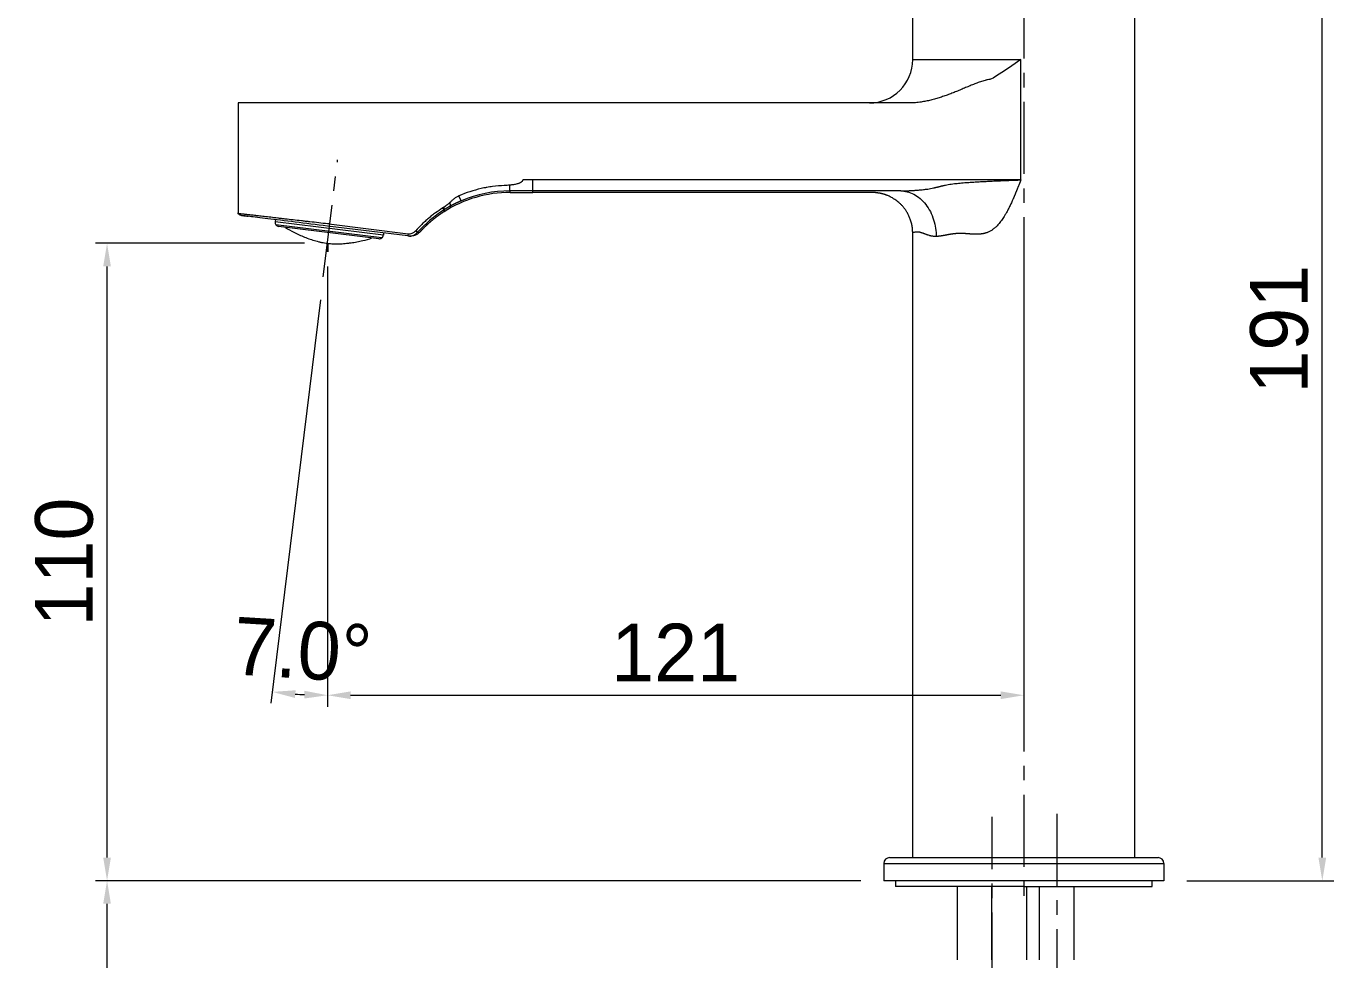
# Model space of a CAD drawing. Extents: x 0 to 790, y 0 to 579.
# Drawn here: x 332.8 to 559.3, y 206.4 to 368.1 of the extents above; entities that cross this region are included whole.
import ezdxf

# ---------------------------------------------------------------- set-up
doc = ezdxf.new("R2010")
doc.units = 0
doc.header["$LTSCALE"] = 10
doc.header["$MEASUREMENT"] = 0
doc.header["$PDMODE"] = 3
doc.header["$PDSIZE"] = -10
doc.linetypes.add('CENTER', pattern=[2, 1.25, -0.25, 0.25, -0.25])
doc.layers.get('0').update_dxf_attribs({"linetype": 'CONTINUOUS'})
doc.layers.get('DEFPOINTS').update_dxf_attribs({"linetype": 'CONTINUOUS'})
doc.layers.add('1', color=7, linetype='CONTINUOUS')
doc.layers.add('BODY', color=7, linetype='CONTINUOUS')
doc.styles.add('Daelim Dimension', font='')
doc.styles.get('Daelim Dimension').set_extended_font_data('나눔고딕')
doc.dimstyles.new('DEFAULT', dxfattribs={"dimscale": 2, "dimtxt": 2, "dimasz": 2, "dimexe": 0, "dimexo": 2, "dimgap": 1, "dimtad": 1, "dimdec": 0, "dimzin": 9, "dimdsep": 46, "dimtxsty": 'Daelim Dimension', "dimcen": 0.5, "dimclrd": 5, "dimclre": 5, "dimclrt": 256, "dimadec": 1, "dimazin": 0, "dimtfac": 1, "dimtdec": 0, "dimtix": 1, "dimtmove": 0, "dimatfit": 3, "dimfxl": 1, "dimtolj": 1, "dimtzin": 1, "dimlwd": 9, "dimlwe": 9, "dimarcsym": 0})

# ---------------------------------------------------------------- blocks, each defined once
blk = doc.blocks.new('*D1')
at = {"color": 5, "lineweight": 9, "ltscale": 0.5, "transparency": 16777216}
for p, q in [((380.96, 330.49), (344.78, 330.49)), ((346.78, 224.11), (346.78, 326.49)), ((477.34, 220.11), (344.78, 220.11))]:
    blk.add_line(p, q, dxfattribs=at)
at = {"color": 5, "ltscale": 0.5, "transparency": 16777216}
for points in [[(346.11, 326.49), (347.44, 326.49), (346.78, 330.49)], [(346.11, 224.11), (347.44, 224.11), (346.78, 220.11)]]:
    blk.add_solid(points, dxfattribs=at)
at = {"layer": 'DEFPOINTS', "color": 0, "ltscale": 0.5, "transparency": 16777216}
for p in [(346.78, 330.49), (384.96, 330.49), (481.34, 220.11)]:
    blk.add_point(p, dxfattribs=at)
at = {"color": 7, "ltscale": 0.5, "transparency": 16777216, "insert": (339.37, 275.3), "char_height": 10, "attachment_point": 5, "rotation": 90, "style": 'Daelim Dimension'}
blk.add_mtext('\\A1;110', dxfattribs=at)
blk = doc.blocks.new('*D2')
at = {"color": 5, "lineweight": 9, "ltscale": 0.5, "transparency": 16777216}
for p, q in [((384.96, 325), (384.96, 250.23)), ((383.74, 320.72), (375.16, 250.83))]:
    blk.add_line(p, q, dxfattribs=at)
blk.add_arc((384.96, 330.61), 78.38, 265.9242, 267.0758, dxfattribs=at)
at = {"color": 5, "ltscale": 0.5, "transparency": 16777216}
for points in [[(379.32, 251.76), (379.45, 253.09), (375.41, 252.81)], [(380.98, 253), (380.94, 251.66), (384.96, 252.23)]]:
    blk.add_solid(points, dxfattribs=at)
at = {"layer": 'DEFPOINTS', "color": 0, "ltscale": 0.5, "transparency": 16777216}
for p in [(386.72, 344.93), (384.96, 330.49), (384.96, 329), (384.23, 324.69), (378.58, 252.49)]:
    blk.add_point(p, dxfattribs=at)
at = {"color": 7, "ltscale": 0.5, "transparency": 16777216, "insert": (380.64, 260.05), "char_height": 10, "attachment_point": 5, "rotation": 356.5, "style": 'Daelim Dimension'}
blk.add_mtext('\\A1;7.0°', dxfattribs=at)
blk = doc.blocks.new('*D3')
at = {"color": 5, "lineweight": 9, "ltscale": 0.5, "transparency": 16777216}
for p, q in [((384.96, 326.49), (384.96, 250.23)), ((505.59, 326.49), (505.59, 250.23)), ((388.96, 252.23), (501.59, 252.23))]:
    blk.add_line(p, q, dxfattribs=at)
at = {"color": 5, "ltscale": 0.5, "transparency": 16777216}
for points in [[(388.96, 252.89), (388.96, 251.56), (384.96, 252.23)], [(501.59, 252.89), (501.59, 251.56), (505.59, 252.23)]]:
    blk.add_solid(points, dxfattribs=at)
at = {"layer": 'DEFPOINTS', "color": 0, "ltscale": 0.5, "transparency": 16777216}
for p in [(384.96, 330.49), (505.59, 330.49), (505.59, 252.23)]:
    blk.add_point(p, dxfattribs=at)
at = {"color": 7, "ltscale": 0.5, "transparency": 16777216, "insert": (445.27, 259.62), "char_height": 10, "attachment_point": 5, "style": 'Daelim Dimension'}
blk.add_mtext('\\A1;121', dxfattribs=at)
blk = doc.blocks.new('*D4')
at = {"color": 5, "lineweight": 9, "ltscale": 0.5, "transparency": 16777216}
for p, q in [((477.34, 220.11), (344.78, 220.11)), ((346.78, 92.81), (346.78, 216.11)), ((482.23, 88.81), (344.78, 88.81))]:
    blk.add_line(p, q, dxfattribs=at)
at = {"color": 5, "ltscale": 0.5, "transparency": 16777216}
for points in [[(346.11, 216.11), (347.44, 216.11), (346.78, 220.11)], [(346.11, 92.81), (347.44, 92.81), (346.78, 88.81)]]:
    blk.add_solid(points, dxfattribs=at)
at = {"layer": 'DEFPOINTS', "color": 0, "ltscale": 0.5, "transparency": 16777216}
for p in [(346.78, 220.11), (481.34, 220.11), (486.23, 88.81)]:
    blk.add_point(p, dxfattribs=at)
at = {"color": 7, "ltscale": 0.5, "transparency": 16777216, "insert": (339.33, 154.46), "char_height": 10, "attachment_point": 5, "rotation": 90, "style": 'Daelim Dimension'}
blk.add_mtext('\\A1;380', dxfattribs=at)
blk = doc.blocks.new('*D5')
at = {"color": 5, "lineweight": 9, "ltscale": 0.5, "transparency": 16777216}
for p, q in [((527.59, 411.11), (559.29, 411.11)), ((557.29, 224.11), (557.29, 407.11)), ((533.84, 220.11), (559.29, 220.11))]:
    blk.add_line(p, q, dxfattribs=at)
at = {"color": 5, "ltscale": 0.5, "transparency": 16777216}
for points in [[(556.62, 407.11), (557.96, 407.11), (557.29, 411.11)], [(556.62, 224.11), (557.96, 224.11), (557.29, 220.11)]]:
    blk.add_solid(points, dxfattribs=at)
at = {"layer": 'DEFPOINTS', "color": 0, "ltscale": 0.5, "transparency": 16777216}
for p in [(523.59, 411.11), (557.29, 411.11), (529.84, 220.11)]:
    blk.add_point(p, dxfattribs=at)
at = {"color": 7, "ltscale": 0.5, "transparency": 16777216, "insert": (549.85, 315.61), "char_height": 10, "attachment_point": 5, "rotation": 90, "style": 'Daelim Dimension'}
blk.add_mtext('\\A1;191', dxfattribs=at)

msp = doc.modelspace()

# ---------------------------------------------------------------- linework, layer by layer
at = {"ltscale": 0.5}
msp.add_line((384.96, 330.49), (384.96, 329), dxfattribs=at)
at = {"layer": '1', "color": 7, "linetype": 'Continuous', "lineweight": 18}
for p, q in [((486.34, 362.31), (486.34, 384.11)), ((524.84, 362.31), (524.84, 384.11)), ((524.84, 224.11), (524.84, 362.31)), ((369.49, 354.81), (369.49, 335.64)), ((385.17, 354.81), (369.49, 354.81)), ((405.03, 354.81), (385.17, 354.81)), ((420.53, 339.58), (416.59, 339.58)), ((416.59, 339.31), (420.53, 339.31)), ((484.27, 339.58), (420.53, 339.58)), ((479.34, 339.28), (420.53, 339.31)), ((375.93, 334.6), (375.88, 334.2)), ((393.86, 331.29), (376.49, 333.42)), ((398.9, 331.77), (384.96, 333.49)), ((385.17, 333.84), (398.92, 332.15)), ((394.69, 332.29), (394.64, 331.89)), ((399.23, 331.73), (398.9, 331.77)), ((486.34, 224.11), (486.34, 332.36)), ((481.34, 223.11), (481.34, 220.11)), ((482.34, 224.11), (528.84, 224.11)), ((529.84, 223.11), (529.84, 220.11)), ((529.84, 220.11), (481.34, 220.11)), ((483.34, 220.11), (483.34, 219.11)), ((527.84, 219.11), (527.84, 220.11)), ((505.59, 219.11), (483.34, 219.11)), ((494.05, 219.11), (494.05, 206.41)), ((505.59, 219.11), (527.84, 219.11)), ((506.05, 219.11), (506.05, 206.41)), ((506.12, 206.41), (506.12, 219.11)), ((508.29, 206.41), (508.29, 219.11)), ((514.29, 206.41), (514.29, 219.11))]:
    msp.add_line(p, q, dxfattribs=at)
at = {"layer": '1', "color": 7, "linetype": 'Continuous', "lineweight": 13}
for p, q in [((486.34, 362.31), (505.08, 362.31)), ((505.08, 341.48), (505.08, 362.31)), ((420.53, 341.48), (418.79, 341.48)), ((505.08, 341.48), (420.53, 341.48)), ((416.59, 339.31), (416.59, 339.58)), ((420.53, 339.31), (420.53, 339.58)), ((394.64, 331.89), (375.88, 334.2)), ((394.37, 331.43), (376.02, 333.68)), ((481.34, 223.11), (529.84, 223.11)), ((505.59, 220.11), (505.59, 219.11)), ((500.05, 206.41), (500.05, 219.11))]:
    msp.add_line(p, q, dxfattribs=at)
at = {"layer": '1', "color": 7, "linetype": 'Continuous', "lineweight": 18}
for centre, radius, start, end in [((478.84, 362.31), 7.5, 270, 0), ((376.57, 334.11), 0.7, 173, 218), ((376.57, 334.11), 0.7, 218, 263), ((393.94, 331.98), 0.7, 263, 308), ((393.94, 331.98), 0.7, 308, 353), ((482.34, 223.11), 1, 90, 180), ((528.84, 223.11), 1, 0, 90)]:
    msp.add_arc(centre, radius, start, end, dxfattribs=at)
at = {"layer": '1', "color": 7, "linetype": 'Continuous', "lineweight": 13}
msp.add_ellipse((399.13, 333.66), major_axis=(0.23, 1.89), ratio=0.025982, start_param=2.50047, end_param=3.141593, dxfattribs=at)
at = {"layer": '1', "color": 7, "linetype": 'Continuous', "lineweight": 18}
msp.add_ellipse((399.1, 333.66), major_axis=(0, 1.52), ratio=0.999657, start_param=3.019461, end_param=3.98439, dxfattribs=at)
for points, knots in [([(505.08, 362.31), (500.27, 358.98), (499.99, 358.94), (499.58, 358.86), (499.44, 358.83), (499.23, 358.79), (499.16, 358.77), (499.02, 358.74), (498.95, 358.72), (498.61, 358.63), (498.34, 358.54), (497.8, 358.37), (497.54, 358.27), (497.01, 358.07), (496.75, 357.96), (496.22, 357.75), (495.96, 357.64), (495.43, 357.42), (495.17, 357.31), (494.64, 357.08), (494.38, 356.97), (493.85, 356.76), (493.59, 356.65), (493.06, 356.44), (492.79, 356.34), (492.25, 356.15), (491.99, 356.05), (491.45, 355.87), (491.18, 355.78), (490.63, 355.61), (490.36, 355.53), (489.95, 355.42), (489.81, 355.38), (489.53, 355.31), (489.26, 355.24), (488.98, 355.18), (488.7, 355.12), (488.56, 355.09), (488.13, 355.01), (487.85, 354.96), (487.56, 354.92)], [0, 0, 0, 0, 0.0625, 0.0625, 0.09375, 0.09375, 0.109375, 0.109375, 0.125, 0.125, 0.1875, 0.1875, 0.25, 0.25, 0.3125, 0.3125, 0.375, 0.375, 0.4375, 0.4375, 0.5, 0.5, 0.5625, 0.5625, 0.625, 0.625, 0.6875, 0.6875, 0.75, 0.75, 0.8125, 0.8125, 0.84375, 0.84375, 0.875, 0.90625, 0.90625, 0.9375, 0.9375, 1, 1, 1, 1]), ([(407.37, 354.81), (407.22, 354.81), (407.06, 354.81), (406.76, 354.81), (406.6, 354.81), (406.15, 354.81), (405.85, 354.81), (405.55, 354.81)], [0, 0, 0, 0, 0.25, 0.25, 0.5, 0.5, 1, 1, 1, 1]), ([(420.53, 354.81), (419.37, 354.81), (418.2, 354.81), (415.86, 354.81), (414.7, 354.81), (411.48, 354.81), (409.42, 354.81), (407.37, 354.81)], [0, 0, 0, 0, 0.266112, 0.266112, 0.532224, 0.532224, 1, 1, 1, 1]), ([(485.84, 354.81), (474.96, 354.81), (464.07, 354.81), (442.3, 354.81), (431.42, 354.81), (420.53, 354.81)], [0, 0, 0, 0, 0.5, 0.5, 1, 1, 1, 1]), ([(486.54, 354.83), (486.43, 354.82), (486.31, 354.82), (486.08, 354.81), (485.96, 354.81), (485.84, 354.81)], [0, 0, 0, 0, 0.5, 0.5, 1, 1, 1, 1]), ([(487.56, 354.92), (487.39, 354.9), (487.22, 354.88), (486.88, 354.85), (486.71, 354.84), (486.54, 354.83)], [0, 0, 0, 0, 0.5, 0.5, 1, 1, 1, 1]), ([(415.59, 340.5), (414.91, 340.47), (414.24, 340.41), (413.24, 340.28), (412.9, 340.23), (412.49, 340.15), (412.4, 340.14), (412.24, 340.1), (412.15, 340.09), (411.91, 340.04), (410.42, 339.72), (408.98, 339.25), (407.73, 338.72)], [0, 0, 0, 0, 0.25, 0.25, 0.375, 0.375, 0.40625, 0.40625, 0.4375, 0.4375, 0.5, 1, 1, 1, 1]), ([(416.55, 340.56), (416.39, 340.55), (416.23, 340.54), (415.91, 340.52), (415.75, 340.51), (415.59, 340.5)], [0, 0, 0, 0, 0.5, 0.5, 1, 1, 1, 1]), ([(418.79, 341.48), (418.79, 341.45), (418.78, 341.42), (418.77, 341.39), (418.77, 341.37), (418.76, 341.35), (418.75, 341.33), (418.73, 341.3), (418.72, 341.28), (418.7, 341.24), (418.69, 341.23), (418.67, 341.21), (418.66, 341.2), (418.63, 341.17), (418.61, 341.16), (418.57, 341.12), (418.55, 341.11), (418.51, 341.07), (418.48, 341.06), (418.44, 341.03), (418.42, 341.02), (418.35, 340.98), (418.3, 340.96), (418.2, 340.91), (418.16, 340.89), (418.06, 340.86), (418.01, 340.84), (417.93, 340.81), (417.91, 340.8), (417.86, 340.79), (417.83, 340.78), (417.7, 340.75), (417.6, 340.72), (417.39, 340.68), (417.29, 340.66), (417.08, 340.62), (416.97, 340.61), (416.76, 340.58), (416.66, 340.57), (416.55, 340.56)], [0, 0, 0, 0, 0.03125, 0.03125, 0.046875, 0.046875, 0.0625, 0.0625, 0.09375, 0.09375, 0.109375, 0.109375, 0.125, 0.125, 0.15625, 0.15625, 0.1875, 0.1875, 0.21875, 0.21875, 0.25, 0.25, 0.3125, 0.3125, 0.375, 0.375, 0.4375, 0.4375, 0.46875, 0.46875, 0.5, 0.5, 0.625, 0.625, 0.75, 0.75, 0.875, 0.875, 1, 1, 1, 1]), ([(406.18, 337.55), (406.09, 337.47), (406, 337.39), (405.87, 337.27), (405.82, 337.24), (405.72, 337.16), (405.68, 337.12), (405.53, 337.02), (405.44, 336.95), (405.24, 336.81), (405.14, 336.75), (405.04, 336.68)], [0, 0, 0, 0, 0.25, 0.25, 0.375, 0.375, 0.5, 0.5, 0.75, 0.75, 1, 1, 1, 1]), ([(407.74, 338.72), (407.66, 338.69), (407.59, 338.65), (407.44, 338.57), (407.37, 338.53), (407.23, 338.45), (407.16, 338.4), (407.03, 338.31), (406.97, 338.26), (406.84, 338.16), (406.78, 338.11), (406.65, 338), (406.59, 337.95), (406.41, 337.78), (406.29, 337.67), (406.18, 337.55)], [0, 0, 0, 0, 0.125, 0.125, 0.25, 0.25, 0.375, 0.375, 0.5, 0.5, 0.625, 0.625, 0.75, 0.75, 1, 1, 1, 1]), ([(486.34, 332.28), (486.34, 332.3), (486.34, 332.32), (486.34, 332.37), (486.34, 332.42), (486.33, 332.48), (486.33, 332.55), (486.33, 332.62), (486.32, 332.69), (486.32, 332.77), (486.31, 332.86), (486.3, 332.96), (486.29, 333.06), (486.28, 333.16), (486.27, 333.28), (486.25, 333.39), (486.23, 333.52), (486.19, 333.72), (486.13, 334), (486.03, 334.33), (485.92, 334.65), (485.77, 335.04), (485.56, 335.49), (485.28, 335.99), (484.97, 336.45), (484.64, 336.86), (484.3, 337.22), (483.96, 337.55), (483.61, 337.84), (483.23, 338.1), (482.84, 338.35), (482.44, 338.56), (482.14, 338.7), (481.95, 338.78), (481.88, 338.8), (481.81, 338.83), (481.74, 338.86), (481.67, 338.88), (481.6, 338.91), (481.53, 338.93), (481.46, 338.95), (481.39, 338.98), (481.31, 339), (481.24, 339.02), (481.16, 339.04), (481.09, 339.06), (481.01, 339.08), (480.94, 339.1), (480.86, 339.11), (480.78, 339.13), (480.71, 339.15), (480.63, 339.16), (480.55, 339.18), (480.47, 339.19), (480.39, 339.2), (480.31, 339.21), (480.23, 339.23), (480.15, 339.24), (480.07, 339.24), (479.99, 339.25), (479.91, 339.26), (479.83, 339.27), (479.75, 339.27), (479.67, 339.28), (479.59, 339.28), (479.5, 339.28), (479.42, 339.28), (479.37, 339.28), (479.34, 339.28)], [0, 0, 0, 0, 0.003735, 0.007989, 0.012767, 0.018074, 0.023914, 0.030293, 0.037217, 0.044691, 0.052722, 0.061318, 0.070484, 0.080229, 0.09056, 0.101486, 0.113015, 0.125156, 0.157918, 0.189734, 0.220516, 0.250193, 0.303822, 0.355837, 0.406009, 0.454134, 0.500041, 0.54123, 0.582726, 0.624433, 0.666254, 0.708102, 0.749882, 0.756539, 0.763232, 0.769961, 0.776725, 0.783524, 0.790358, 0.797226, 0.804126, 0.811059, 0.818024, 0.82502, 0.832045, 0.839101, 0.846185, 0.853296, 0.860434, 0.867599, 0.874788, 0.882001, 0.889237, 0.896494, 0.903774, 0.911074, 0.918394, 0.925734, 0.933092, 0.940468, 0.947861, 0.955269, 0.962693, 0.970131, 0.977581, 0.985044, 0.992517, 1, 1, 1, 1]), ([(484.27, 339.58), (484.63, 339.57), (485.38, 339.48), (486.53, 339.05), (487.63, 338.31), (488.62, 337.27), (489.43, 336), (490.2, 334.1), (490.41, 332.6), (490.42, 331.67)], [0, 0, 0, 0, 0.125, 0.25, 0.375, 0.5, 0.625, 0.75, 1, 1, 1, 1]), ([(384.98, 333.86), (384.46, 333.92), (383.95, 333.98), (382.93, 334.1), (382.42, 334.16), (381.86, 334.22), (381.8, 334.23), (381.67, 334.24), (381.61, 334.25), (381.42, 334.27), (381.05, 334.31), (380.68, 334.36), (379.95, 334.44), (379.48, 334.49), (378.54, 334.6), (378.09, 334.65), (377.42, 334.73), (377.2, 334.75), (376.87, 334.79), (376.76, 334.8), (376.55, 334.83), (376.44, 334.84), (375.91, 334.9), (375.51, 334.95), (374.73, 335.04), (374.36, 335.08), (373.65, 335.16), (373.31, 335.2), (372.91, 335.25), (372.83, 335.26), (372.71, 335.27), (372.67, 335.27), (372.59, 335.28), (372.4, 335.31), (372.22, 335.33), (371.8, 335.38), (371.28, 335.43), (370.85, 335.48), (370.57, 335.52), (370.47, 335.53), (370.35, 335.54), (370.3, 335.55), (370.25, 335.55), (370.23, 335.56), (370.19, 335.56), (370.17, 335.56), (370, 335.58), (369.88, 335.6), (369.68, 335.62), (369.61, 335.63), (369.51, 335.64), (369.49, 335.64), (369.49, 335.64), (369.49, 335.64), (369.49, 335.64)], [0, 0, 0, 0, 0.062481, 0.062481, 0.124961, 0.124961, 0.132772, 0.132772, 0.140582, 0.140582, 0.156202, 0.187442, 0.187442, 0.249923, 0.249923, 0.312404, 0.312404, 0.343644, 0.343644, 0.359264, 0.359264, 0.374884, 0.374884, 0.437365, 0.437365, 0.499846, 0.499846, 0.562326, 0.562326, 0.577947, 0.577947, 0.585757, 0.585757, 0.593567, 0.624807, 0.624807, 0.687288, 0.749769, 0.749769, 0.781009, 0.781009, 0.796629, 0.796629, 0.804439, 0.804439, 0.812249, 0.812249, 0.87473, 0.87473, 0.937211, 0.937211, 0.999691, 0.999691, 1, 1, 1, 1]), ([(384.96, 333.49), (383.04, 333.72), (379.21, 334.19), (374.37, 334.79), (371.15, 335.18), (370.4, 335.27), (370.4, 335.27), (370.4, 335.27)], [0, 0, 0, 0, 0.249964, 0.499927, 0.749891, 0.999855, 1, 1, 1, 1]), ([(404.93, 336.62), (404.49, 336.34), (404.07, 336.05), (403.44, 335.6), (403.24, 335.44), (402.84, 335.13), (402.64, 334.96), (402.24, 334.63), (402.05, 334.46), (401.67, 334.12), (401.11, 333.59), (400.58, 333.03), (400.24, 332.65)], [0, 0, 0, 0, 0.25, 0.25, 0.375, 0.375, 0.5, 0.5, 0.625, 0.625, 0.75, 1, 1, 1, 1]), ([(405.16, 335.97), (405.14, 335.96), (405.1, 335.94), (405.04, 335.9), (404.98, 335.86), (404.92, 335.82), (404.87, 335.78), (404.81, 335.75), (404.75, 335.71), (404.69, 335.67), (404.64, 335.63), (404.58, 335.59), (404.52, 335.55), (404.47, 335.51), (404.41, 335.47), (404.35, 335.43), (404.3, 335.39), (404.24, 335.35), (404.19, 335.31), (404.13, 335.27), (404.08, 335.23), (404.02, 335.19), (403.97, 335.15), (403.91, 335.11), (403.86, 335.07), (403.8, 335.03), (403.75, 334.99), (403.69, 334.95), (403.64, 334.91), (403.59, 334.87), (403.53, 334.82), (403.48, 334.78), (403.43, 334.74), (403.38, 334.7), (403.32, 334.66), (403.27, 334.62), (403.22, 334.57), (403.17, 334.53), (403.12, 334.49), (403.06, 334.45), (403.01, 334.4), (402.96, 334.36), (402.91, 334.32), (402.86, 334.28), (402.81, 334.23), (402.76, 334.19), (402.71, 334.15), (402.66, 334.1), (402.61, 334.06), (402.56, 334.02), (402.51, 333.97), (402.46, 333.93), (402.41, 333.88), (402.36, 333.84), (402.32, 333.8), (402.27, 333.75), (402.22, 333.71), (402.17, 333.66), (402.12, 333.62), (402.08, 333.58), (402.03, 333.53), (401.98, 333.49), (401.93, 333.44), (401.89, 333.4), (401.84, 333.35), (401.79, 333.31), (401.75, 333.26), (401.7, 333.22), (401.66, 333.17), (401.61, 333.13), (401.57, 333.08), (401.52, 333.04), (401.48, 332.99), (401.43, 332.94), (401.39, 332.9), (401.34, 332.85), (401.3, 332.81), (401.25, 332.76), (401.21, 332.72), (401.17, 332.67), (401.12, 332.62), (401.08, 332.58), (401.04, 332.53), (400.99, 332.48), (400.95, 332.44), (400.91, 332.39), (400.88, 332.36), (400.87, 332.34)], [0, 0, 0, 0, 0.012374, 0.024733, 0.037077, 0.049407, 0.061723, 0.074024, 0.086311, 0.098583, 0.11084, 0.123083, 0.135312, 0.147526, 0.159726, 0.171911, 0.184082, 0.196238, 0.208379, 0.220506, 0.232619, 0.244717, 0.256801, 0.26887, 0.280925, 0.292965, 0.304991, 0.317002, 0.328999, 0.340981, 0.352949, 0.364902, 0.376841, 0.388765, 0.400675, 0.41257, 0.424451, 0.436317, 0.448169, 0.460006, 0.471829, 0.483637, 0.495431, 0.507211, 0.518975, 0.530726, 0.542461, 0.554183, 0.56589, 0.577582, 0.58926, 0.600923, 0.612572, 0.624206, 0.635826, 0.647431, 0.659022, 0.670598, 0.68216, 0.693707, 0.70524, 0.716758, 0.728262, 0.739751, 0.751226, 0.762686, 0.774132, 0.785563, 0.79698, 0.808382, 0.81977, 0.831143, 0.842501, 0.853845, 0.865175, 0.87649, 0.887791, 0.899077, 0.910349, 0.921606, 0.932849, 0.944077, 0.95529, 0.966489, 0.977674, 0.988844, 1, 1, 1, 1]), ([(405.04, 336.68), (405.03, 336.68), (405.02, 336.67), (404.99, 336.66), (404.98, 336.65), (404.96, 336.64), (404.94, 336.63), (404.93, 336.62)], [0, 0, 0, 0, 0.278191, 0.278191, 0.556383, 0.556383, 1, 1, 1, 1]), ([(377.7, 333.24), (378.16, 332.95), (378.64, 332.68), (379.43, 332.27), (379.74, 332.12), (380.36, 331.83), (380.67, 331.7), (381.3, 331.44), (381.62, 331.32), (382.27, 331.1), (382.6, 331), (383.1, 330.86), (383.27, 330.82), (383.52, 330.75), (383.6, 330.73), (383.77, 330.69), (383.86, 330.68), (384.11, 330.62), (384.28, 330.59), (384.62, 330.53), (384.79, 330.51), (385.12, 330.47), (385.29, 330.45), (385.63, 330.42), (385.8, 330.42), (386.14, 330.4), (386.31, 330.4), (386.65, 330.4), (386.82, 330.4), (387.33, 330.42), (387.68, 330.44), (388.19, 330.48), (388.36, 330.5), (388.61, 330.53), (388.7, 330.54), (388.87, 330.56), (388.95, 330.57), (389.38, 330.63), (389.72, 330.68), (390.39, 330.81), (390.73, 330.88), (391.6, 331.09), (392.14, 331.24), (392.67, 331.42)], [0, 0, 0, 0, 0.104955, 0.104955, 0.170644, 0.170644, 0.236333, 0.236333, 0.302022, 0.302022, 0.367711, 0.367711, 0.400555, 0.400555, 0.416977, 0.416977, 0.4334, 0.4334, 0.466244, 0.466244, 0.499089, 0.499089, 0.531933, 0.531933, 0.564778, 0.564778, 0.597622, 0.597622, 0.630467, 0.630467, 0.696156, 0.696156, 0.729, 0.729, 0.745422, 0.745422, 0.761845, 0.761845, 0.827534, 0.827534, 0.893223, 0.893223, 1, 1, 1, 1]), ([(398.9, 331.77), (398.91, 331.77), (398.92, 331.77), (398.94, 331.77), (398.96, 331.77), (398.98, 331.77), (398.99, 331.77), (399, 331.76), (399.02, 331.76), (399.05, 331.76), (399.07, 331.76), (399.09, 331.76), (399.1, 331.76), (399.1, 331.76), (399.11, 331.76), (399.11, 331.76), (399.12, 331.76), (399.12, 331.76), (399.12, 331.76), (399.13, 331.76), (399.13, 331.76), (399.13, 331.76), (399.13, 331.76), (399.13, 331.76), (399.13, 331.76)], [0, 0, 0, 0, 0.091664, 0.176568, 0.254713, 0.326098, 0.390724, 0.448589, 0.499695, 0.645104, 0.749541, 0.800055, 0.841698, 0.874466, 0.89503, 0.913949, 0.931164, 0.946565, 0.96004, 0.971515, 0.980992, 0.988594, 0.994673, 1, 1, 1, 1]), ([(399.14, 331.76), (399.27, 331.76), (399.4, 331.77), (399.66, 331.83), (399.79, 331.87), (400.03, 331.98), (400.15, 332.05), (400.36, 332.21), (400.46, 332.3), (400.55, 332.4)], [0, 0, 0, 0, 0.25, 0.25, 0.5, 0.5, 0.75, 0.75, 1, 1, 1, 1])]:
    msp.add_open_spline(points, degree=3, knots=knots, dxfattribs=at)
for points, degree in [([(405.55, 354.81), (405.46, 354.81), (405.29, 354.81), (405.12, 354.81), (405.03, 354.81)], 3), ([(416.59, 339.31), (412.56, 339.31), (408.55, 338.14), (405.16, 335.97)], 3), ([(369.38, 335.73), (369.71, 335.44), (370.14, 335.32)], 2), ([(370.14, 335.32), (370.15, 335.32), (371.24, 335.18)], 2), ([(385.17, 333.84), (385.1, 333.85), (385.04, 333.86), (384.98, 333.86)], 3), ([(399.12, 331.76), (399.45, 331.72)], 1), ([(399.12, 331.76), (399.45, 331.72)], 1), ([(400.87, 332.34), (400.51, 331.95), (399.98, 331.72), (399.45, 331.72)], 3)]:
    msp.add_open_spline(points, degree=degree, dxfattribs=at)
at = {"layer": '1', "color": 7, "linetype": 'Continuous', "lineweight": 13}
for points, knots in [([(416.59, 339.58), (416.58, 339.58), (416.57, 339.67), (416.55, 340.06), (416.55, 340.41), (416.54, 340.56)], [0, 0, 0, 0, 0.374015, 0.74803, 1, 1, 1, 1]), ([(420.53, 339.58), (420.53, 339.58), (420.53, 339.58), (420.53, 339.58), (420.53, 339.58), (420.53, 339.58), (420.53, 339.58), (420.53, 339.58), (420.53, 339.59), (420.53, 339.59), (420.53, 339.59), (420.53, 339.59), (420.53, 339.6), (420.53, 339.6), (420.53, 339.6), (420.53, 339.6), (420.53, 339.61), (420.53, 339.61), (420.53, 339.62), (420.53, 339.62), (420.53, 339.62), (420.53, 339.63), (420.53, 339.63), (420.53, 339.64), (420.53, 339.64), (420.53, 339.65), (420.53, 339.65), (420.53, 339.66), (420.53, 339.66), (420.53, 339.67), (420.53, 339.67), (420.53, 339.68), (420.53, 339.69), (420.53, 339.69), (420.53, 339.7), (420.53, 339.7), (420.53, 339.71), (420.53, 339.72), (420.53, 339.72), (420.53, 339.73), (420.53, 339.74), (420.53, 339.75), (420.53, 339.75), (420.53, 339.76), (420.53, 339.77), (420.53, 339.78), (420.53, 339.78), (420.53, 339.79), (420.53, 339.8), (420.53, 339.81), (420.53, 339.82), (420.53, 339.82), (420.53, 339.83), (420.53, 339.84), (420.53, 339.85), (420.53, 339.86), (420.53, 339.87), (420.53, 339.87), (420.53, 339.88), (420.53, 339.89), (420.53, 339.9), (420.53, 339.91), (420.53, 339.92), (420.53, 339.93), (420.53, 339.94), (420.53, 339.95), (420.53, 339.95), (420.53, 339.96), (420.53, 339.97), (420.53, 339.98), (420.53, 339.99), (420.53, 340), (420.53, 340.01), (420.53, 340.02), (420.53, 340.03), (420.53, 340.04), (420.53, 340.05), (420.53, 340.06), (420.53, 340.07), (420.53, 340.08), (420.53, 340.09), (420.53, 340.1), (420.53, 340.11), (420.53, 340.12), (420.53, 340.13), (420.53, 340.14), (420.53, 340.15), (420.53, 340.18), (420.53, 340.21), (420.53, 340.24), (420.53, 340.28), (420.53, 340.31), (420.53, 340.35), (420.53, 340.38), (420.53, 340.42), (420.53, 340.45), (420.53, 340.49), (420.53, 340.53), (420.53, 340.56), (420.53, 340.6), (420.53, 340.64), (420.53, 340.68), (420.53, 340.72), (420.53, 340.76), (420.53, 340.8), (420.53, 340.83), (420.53, 340.87), (420.53, 340.91), (420.53, 340.95), (420.53, 340.99), (420.53, 341.03), (420.53, 341.07), (420.53, 341.11), (420.53, 341.16), (420.53, 341.2), (420.53, 341.24), (420.53, 341.28), (420.53, 341.32), (420.53, 341.36), (420.53, 341.4), (420.53, 341.44), (420.53, 341.46), (420.53, 341.48)], [0, 0, 0, 0, 0.007097, 0.014165, 0.021204, 0.028214, 0.035195, 0.042147, 0.049071, 0.055965, 0.062831, 0.069668, 0.076475, 0.083254, 0.090005, 0.096726, 0.103418, 0.110082, 0.116716, 0.123322, 0.129899, 0.136447, 0.142966, 0.149456, 0.155917, 0.16235, 0.168753, 0.175128, 0.181474, 0.187791, 0.194079, 0.200338, 0.206568, 0.21277, 0.218942, 0.225086, 0.231201, 0.237286, 0.243343, 0.249371, 0.255371, 0.261341, 0.267282, 0.273195, 0.279079, 0.284934, 0.290759, 0.296557, 0.302325, 0.308064, 0.313774, 0.319456, 0.325109, 0.330732, 0.336327, 0.341893, 0.34743, 0.352939, 0.358418, 0.363869, 0.36929, 0.374683, 0.380047, 0.385382, 0.390688, 0.395965, 0.401213, 0.406433, 0.411623, 0.416785, 0.421918, 0.427022, 0.432097, 0.437143, 0.44216, 0.447149, 0.452108, 0.457039, 0.461941, 0.466814, 0.471658, 0.476473, 0.481259, 0.486017, 0.490745, 0.495445, 0.500115, 0.515085, 0.530015, 0.544903, 0.559752, 0.57456, 0.589327, 0.604054, 0.618741, 0.633387, 0.647992, 0.662557, 0.677082, 0.691567, 0.70601, 0.720414, 0.734777, 0.7491, 0.763382, 0.777624, 0.791825, 0.805986, 0.820107, 0.834187, 0.848227, 0.862226, 0.876185, 0.890104, 0.903982, 0.91782, 0.931618, 0.945375, 0.959092, 0.972768, 0.986404, 1, 1, 1, 1]), ([(484.27, 339.58), (484.3, 339.58), (484.35, 339.58), (484.44, 339.58), (484.54, 339.58), (484.65, 339.58), (484.77, 339.58), (484.89, 339.59), (485.03, 339.59), (485.18, 339.59), (485.34, 339.6), (485.5, 339.6), (485.68, 339.61), (485.86, 339.62), (486.07, 339.63), (486.3, 339.64), (486.54, 339.65), (486.76, 339.67), (486.96, 339.68), (487.14, 339.69), (487.56, 339.73), (488.16, 339.79), (488.86, 339.88), (489.45, 339.98), (489.82, 340.06), (490.07, 340.11), (490.18, 340.14), (490.28, 340.16), (490.39, 340.19), (490.5, 340.22), (490.61, 340.24), (490.7, 340.27), (490.78, 340.29), (490.85, 340.3), (490.93, 340.32), (491, 340.34), (491.07, 340.36), (491.15, 340.38), (491.22, 340.4), (491.3, 340.42), (491.41, 340.44), (491.55, 340.47), (491.71, 340.51), (491.88, 340.55), (492.14, 340.6), (492.52, 340.67), (493.04, 340.76), (493.55, 340.82), (494.06, 340.88), (494.56, 340.93), (495.1, 340.98), (495.75, 341.03), (496.51, 341.08), (497.4, 341.14), (498.34, 341.19), (499.34, 341.24), (500.4, 341.29), (501.37, 341.33), (502.25, 341.37), (503.06, 341.4), (504.02, 341.44), (504.71, 341.46), (505.08, 341.48)], [0, 0, 0, 0, 0.003886, 0.008237, 0.013052, 0.018331, 0.024075, 0.030284, 0.036957, 0.044094, 0.051696, 0.059763, 0.068294, 0.077289, 0.086749, 0.099185, 0.110742, 0.121421, 0.131221, 0.140143, 0.148187, 0.19146, 0.228186, 0.252286, 0.278299, 0.283759, 0.289202, 0.294626, 0.300033, 0.305422, 0.310793, 0.316146, 0.319607, 0.323121, 0.326687, 0.330305, 0.333977, 0.3377, 0.341477, 0.345306, 0.349188, 0.357477, 0.365625, 0.373634, 0.381504, 0.404372, 0.429227, 0.456093, 0.477709, 0.501446, 0.527309, 0.5553, 0.593127, 0.635302, 0.681826, 0.726732, 0.777085, 0.832885, 0.863998, 0.902221, 0.947555, 1, 1, 1, 1]), ([(505.08, 341.48), (505.06, 341.43), (505.02, 341.33), (504.96, 341.18), (504.9, 341.03), (504.84, 340.89), (504.79, 340.74), (504.73, 340.6), (504.68, 340.47), (504.62, 340.33), (504.57, 340.2), (504.52, 340.07), (504.46, 339.94), (504.41, 339.82), (504.36, 339.69), (504.31, 339.57), (504.27, 339.45), (504.22, 339.34), (504.17, 339.23), (504.13, 339.11), (504.08, 339.01), (504.04, 338.9), (503.99, 338.8), (503.95, 338.69), (503.91, 338.6), (503.87, 338.5), (503.83, 338.41), (503.79, 338.31), (503.75, 338.23), (503.71, 338.14), (503.63, 337.96), (503.52, 337.7), (503.36, 337.36), (503.2, 337.03), (503.05, 336.72), (502.9, 336.42), (502.75, 336.13), (502.6, 335.85), (502.45, 335.59), (502.28, 335.29), (502.07, 334.96), (501.82, 334.6), (501.58, 334.26), (501.33, 333.95), (501.09, 333.67), (500.85, 333.42), (500.62, 333.21), (500.41, 333.03), (500.19, 332.87), (499.96, 332.72), (499.73, 332.58), (499.5, 332.47), (499.31, 332.38), (499.15, 332.33), (499.03, 332.29), (498.91, 332.25), (498.79, 332.22), (498.66, 332.19), (498.53, 332.16), (498.4, 332.14), (498.26, 332.12), (498.12, 332.1), (497.98, 332.09), (497.83, 332.07), (497.68, 332.07), (497.53, 332.06), (497.38, 332.06), (497.22, 332.06), (497.06, 332.06), (496.88, 332.07), (496.69, 332.08), (496.49, 332.09), (496.31, 332.1), (496.17, 332.11), (496.07, 332.12), (495.97, 332.13), (495.88, 332.14), (495.8, 332.14), (495.71, 332.15), (495.64, 332.15), (495.57, 332.16), (495.5, 332.16), (495.44, 332.17), (495.38, 332.17), (495.32, 332.17), (495.28, 332.18), (495.23, 332.18), (495.19, 332.18), (495.16, 332.18), (495.13, 332.19), (495.08, 332.19), (495.03, 332.19), (494.95, 332.19), (494.88, 332.2), (494.81, 332.2), (494.74, 332.2), (494.67, 332.2), (494.6, 332.2), (494.53, 332.2), (494.46, 332.2), (494.39, 332.2), (494.32, 332.2), (494.25, 332.19), (494.18, 332.19), (494.11, 332.19), (494.04, 332.19), (493.98, 332.18), (493.91, 332.18), (493.83, 332.17), (493.74, 332.16), (493.64, 332.15), (493.53, 332.14), (493.42, 332.13), (493.29, 332.11), (493.17, 332.09), (493.04, 332.07), (492.9, 332.05), (492.76, 332.03), (492.63, 332.01), (492.51, 331.98), (492.41, 331.97), (492.31, 331.95), (492.22, 331.93), (492.14, 331.92), (492.06, 331.9), (491.98, 331.89), (491.91, 331.87), (491.85, 331.86), (491.79, 331.85), (491.74, 331.84), (491.69, 331.83), (491.65, 331.82), (491.61, 331.82), (491.58, 331.81), (491.55, 331.81), (491.53, 331.8), (491.51, 331.8), (491.49, 331.8), (491.46, 331.79), (491.43, 331.78), (491.39, 331.78), (491.35, 331.77), (491.32, 331.77), (491.28, 331.76), (491.24, 331.76), (491.21, 331.75), (491.17, 331.75), (491.13, 331.74), (491.1, 331.74), (491.06, 331.73), (491.02, 331.73), (490.98, 331.72), (490.95, 331.72), (490.91, 331.71), (490.87, 331.71), (490.83, 331.71), (490.8, 331.7), (490.76, 331.7), (490.72, 331.7), (490.68, 331.69), (490.64, 331.69), (490.61, 331.69), (490.57, 331.68), (490.53, 331.68), (490.49, 331.68), (490.45, 331.68), (490.43, 331.68), (490.42, 331.67)], [0, 0, 0, 0, 0.007363, 0.01461, 0.021744, 0.028763, 0.035667, 0.042457, 0.049132, 0.055693, 0.062139, 0.068471, 0.074688, 0.080791, 0.086779, 0.092653, 0.098413, 0.104058, 0.109588, 0.115004, 0.120306, 0.125493, 0.130566, 0.135525, 0.140369, 0.145099, 0.149715, 0.154216, 0.158603, 0.162876, 0.167035, 0.184595, 0.201576, 0.217978, 0.233804, 0.249057, 0.26374, 0.277857, 0.29141, 0.304405, 0.325153, 0.34494, 0.363792, 0.381743, 0.398831, 0.415098, 0.428414, 0.441423, 0.454163, 0.466675, 0.479001, 0.491187, 0.503278, 0.509067, 0.51497, 0.520994, 0.527143, 0.533423, 0.539839, 0.546395, 0.553095, 0.559943, 0.566943, 0.574099, 0.581413, 0.588889, 0.596529, 0.603991, 0.612176, 0.621084, 0.630717, 0.641075, 0.65216, 0.657656, 0.66291, 0.667922, 0.672691, 0.677217, 0.6815, 0.685541, 0.68934, 0.692895, 0.696208, 0.699279, 0.702107, 0.704692, 0.707035, 0.709135, 0.710993, 0.712607, 0.71398, 0.717903, 0.721814, 0.725715, 0.729605, 0.733484, 0.737353, 0.741211, 0.745059, 0.748897, 0.752725, 0.756543, 0.760351, 0.76415, 0.767938, 0.771718, 0.775488, 0.779249, 0.783001, 0.788587, 0.794528, 0.800826, 0.807479, 0.81449, 0.821857, 0.829582, 0.837665, 0.846105, 0.854904, 0.861574, 0.867916, 0.873933, 0.879622, 0.884985, 0.890021, 0.89473, 0.899113, 0.903168, 0.906898, 0.9103, 0.913376, 0.916125, 0.918547, 0.920643, 0.922412, 0.923854, 0.92497, 0.925759, 0.928144, 0.930542, 0.932952, 0.935374, 0.937809, 0.940256, 0.942715, 0.945187, 0.947671, 0.950168, 0.952677, 0.955199, 0.957733, 0.960279, 0.962839, 0.96541, 0.967995, 0.970592, 0.973202, 0.975824, 0.978459, 0.981107, 0.983768, 0.986441, 0.989127, 0.991826, 0.994538, 0.997263, 1, 1, 1, 1]), ([(408.15, 337.85), (408.14, 337.84), (408.11, 337.83), (408.08, 337.82), (408.04, 337.8), (408.01, 337.79), (407.97, 337.77), (407.94, 337.75), (407.9, 337.74), (407.87, 337.72), (407.83, 337.71), (407.8, 337.69), (407.76, 337.68), (407.73, 337.66), (407.7, 337.65), (407.66, 337.63), (407.63, 337.62), (407.59, 337.6), (407.56, 337.58), (407.52, 337.57), (407.49, 337.55), (407.45, 337.54), (407.42, 337.52), (407.38, 337.5), (407.35, 337.49), (407.32, 337.47), (407.28, 337.45), (407.25, 337.44), (407.21, 337.42), (407.18, 337.41), (407.14, 337.39), (407.11, 337.37), (407.07, 337.36), (407.04, 337.34), (407.01, 337.32), (406.97, 337.3), (406.94, 337.29), (406.9, 337.27), (406.87, 337.25), (406.84, 337.24), (406.8, 337.22), (406.77, 337.2), (406.73, 337.18), (406.7, 337.17), (406.67, 337.15), (406.63, 337.13), (406.6, 337.11), (406.56, 337.1), (406.53, 337.08), (406.5, 337.06), (406.46, 337.04), (406.43, 337.03), (406.39, 337.01), (406.36, 336.99), (406.33, 336.97), (406.29, 336.95), (406.26, 336.94), (406.23, 336.92), (406.19, 336.9), (406.17, 336.89), (406.16, 336.88)], [0, 0, 0, 0, 0.016977, 0.033954, 0.050932, 0.06791, 0.084891, 0.101873, 0.118857, 0.135845, 0.152837, 0.169832, 0.186832, 0.203837, 0.220847, 0.237864, 0.254887, 0.271917, 0.288955, 0.306, 0.323054, 0.340118, 0.35719, 0.374273, 0.391366, 0.40847, 0.425586, 0.442714, 0.459854, 0.477007, 0.494174, 0.511354, 0.528549, 0.545759, 0.562984, 0.580225, 0.597483, 0.614757, 0.632048, 0.649358, 0.666685, 0.684032, 0.701397, 0.718782, 0.736188, 0.753614, 0.771061, 0.788529, 0.80602, 0.823533, 0.841069, 0.858628, 0.876212, 0.893819, 0.911452, 0.929109, 0.946792, 0.964501, 0.982237, 1, 1, 1, 1]), ([(408.15, 337.85), (408.15, 337.85), (408.15, 337.85), (408.14, 337.85), (408.14, 337.85), (408.14, 337.85), (408.14, 337.85), (408.14, 337.85), (408.14, 337.85), (408.14, 337.86), (408.14, 337.86), (408.14, 337.86), (408.13, 337.86), (408.13, 337.86), (408.13, 337.87), (408.13, 337.87), (408.13, 337.87), (408.13, 337.87), (408.13, 337.88), (408.12, 337.88), (408.12, 337.88), (408.12, 337.89), (408.12, 337.89), (408.12, 337.89), (408.11, 337.9), (408.11, 337.9), (408.11, 337.9), (408.11, 337.91), (408.11, 337.91), (408.1, 337.92), (408.1, 337.92), (408.1, 337.92), (408.1, 337.93), (408.1, 337.93), (408.09, 337.94), (408.09, 337.94), (408.09, 337.95), (408.09, 337.95), (408.08, 337.95), (408.08, 337.96), (408.08, 337.96), (408.08, 337.97), (408.08, 337.97), (408.07, 337.98), (408.07, 337.98), (408.07, 337.98), (408.07, 337.99), (408.06, 337.99), (408.06, 338), (408.06, 338), (408.06, 338.01), (408.06, 338.01), (408.05, 338.01), (408.05, 338.02), (408.05, 338.02), (408.05, 338.03), (408.05, 338.03), (408.04, 338.03), (408.04, 338.04), (408.04, 338.04), (408.04, 338.05), (408.04, 338.05), (408.04, 338.05), (408.03, 338.06), (408.03, 338.06), (408.03, 338.06), (408.03, 338.07), (408.03, 338.07), (408.02, 338.09), (408.01, 338.11), (408, 338.13), (407.99, 338.15), (407.98, 338.18), (407.97, 338.2), (407.95, 338.23), (407.94, 338.25), (407.93, 338.28), (407.92, 338.31), (407.9, 338.33), (407.89, 338.36), (407.88, 338.39), (407.87, 338.42), (407.85, 338.45), (407.84, 338.48), (407.82, 338.52), (407.81, 338.55), (407.79, 338.58), (407.78, 338.61), (407.77, 338.65), (407.75, 338.68), (407.74, 338.71), (407.74, 338.72)], [0, 0, 0, 0, 0.010442, 0.020817, 0.031122, 0.041356, 0.051516, 0.061602, 0.071612, 0.081543, 0.091395, 0.101165, 0.110852, 0.120455, 0.129972, 0.139402, 0.148743, 0.157993, 0.167152, 0.176217, 0.185188, 0.194063, 0.202842, 0.211522, 0.220102, 0.228582, 0.23696, 0.245235, 0.253406, 0.261471, 0.269431, 0.277283, 0.285027, 0.292663, 0.300188, 0.307602, 0.314904, 0.322094, 0.32917, 0.336132, 0.342979, 0.349711, 0.356326, 0.362823, 0.369203, 0.375465, 0.381608, 0.387631, 0.393533, 0.399315, 0.404976, 0.410515, 0.415932, 0.421226, 0.426398, 0.431445, 0.436369, 0.441168, 0.445842, 0.450392, 0.454816, 0.459114, 0.463286, 0.467332, 0.471252, 0.475044, 0.478709, 0.482247, 0.504476, 0.526772, 0.549129, 0.571542, 0.594005, 0.616512, 0.639057, 0.661635, 0.684239, 0.706862, 0.7295, 0.752145, 0.774792, 0.797434, 0.820065, 0.84268, 0.865271, 0.887833, 0.910361, 0.932847, 0.955286, 0.977672, 1, 1, 1, 1]), ([(405.16, 335.97), (405.16, 336.03), (405.16, 336.13), (405.16, 336.24), (405.16, 336.29)], [0, 0, 0, 0, 0.499285, 1, 1, 1, 1]), ([(406.16, 336.88), (406.15, 336.88), (406.13, 336.87), (406.11, 336.85), (406.08, 336.84), (406.06, 336.83), (406.03, 336.81), (406.01, 336.8), (405.98, 336.78), (405.96, 336.77), (405.93, 336.76), (405.91, 336.74), (405.88, 336.73), (405.86, 336.71), (405.83, 336.7), (405.81, 336.68), (405.78, 336.67), (405.76, 336.65), (405.73, 336.64), (405.7, 336.62), (405.68, 336.61), (405.65, 336.59), (405.63, 336.58), (405.6, 336.56), (405.58, 336.55), (405.55, 336.53), (405.53, 336.52), (405.5, 336.5), (405.47, 336.49), (405.45, 336.47), (405.42, 336.46), (405.4, 336.44), (405.37, 336.42), (405.34, 336.41), (405.32, 336.39), (405.29, 336.38), (405.27, 336.37), (405.27, 336.36)], [0, 0, 0, 0, 0.028293, 0.056579, 0.084859, 0.113136, 0.141412, 0.169688, 0.197968, 0.226254, 0.254547, 0.28285, 0.311166, 0.339495, 0.367841, 0.396206, 0.424592, 0.453001, 0.481435, 0.509896, 0.538387, 0.56691, 0.595466, 0.624059, 0.65269, 0.681361, 0.710074, 0.738832, 0.767637, 0.79649, 0.825394, 0.854351, 0.883363, 0.912432, 0.94156, 0.970748, 1, 1, 1, 1]), ([(400.55, 332.4), (400.55, 332.4), (400.55, 332.4), (400.55, 332.4), (400.55, 332.4), (400.55, 332.4), (400.55, 332.4), (400.54, 332.4), (400.54, 332.4), (400.54, 332.4), (400.54, 332.4), (400.54, 332.4), (400.53, 332.41), (400.53, 332.41), (400.53, 332.41), (400.53, 332.41), (400.52, 332.41), (400.52, 332.42), (400.52, 332.42), (400.51, 332.42), (400.51, 332.42), (400.51, 332.43), (400.5, 332.43), (400.5, 332.43), (400.49, 332.44), (400.49, 332.44), (400.48, 332.44), (400.48, 332.45), (400.47, 332.45), (400.47, 332.46), (400.46, 332.46), (400.45, 332.47), (400.44, 332.48), (400.43, 332.49), (400.41, 332.5), (400.4, 332.51), (400.38, 332.53), (400.37, 332.54), (400.35, 332.55), (400.33, 332.57), (400.31, 332.58), (400.3, 332.6), (400.28, 332.61), (400.26, 332.63), (400.24, 332.64), (400.24, 332.65)], [0, 0, 0, 0, 0.017775, 0.03549, 0.053149, 0.070754, 0.088307, 0.105813, 0.123274, 0.140693, 0.158073, 0.175416, 0.192727, 0.210006, 0.227258, 0.244485, 0.261691, 0.278877, 0.296046, 0.313202, 0.330346, 0.347482, 0.364613, 0.38174, 0.398866, 0.415995, 0.433128, 0.450268, 0.467417, 0.484578, 0.501753, 0.53726, 0.572734, 0.608188, 0.643635, 0.679085, 0.714551, 0.750042, 0.78557, 0.821144, 0.856772, 0.892464, 0.928228, 0.964071, 1, 1, 1, 1]), ([(400.55, 332.4), (400.6, 332.39), (400.71, 332.37), (400.81, 332.35), (400.87, 332.34)], [0, 0, 0, 0, 0.501383, 1, 1, 1, 1]), ([(490.42, 331.67), (490.41, 331.67), (490.39, 331.67), (490.36, 331.67), (490.33, 331.67), (490.31, 331.67), (490.28, 331.67), (490.25, 331.67), (490.22, 331.67), (490.19, 331.68), (490.17, 331.68), (490.14, 331.68), (490.11, 331.68), (490.08, 331.68), (490.05, 331.68), (490.02, 331.69), (490, 331.69), (489.97, 331.69), (489.94, 331.69), (489.88, 331.7), (489.79, 331.71), (489.67, 331.73), (489.55, 331.76), (489.4, 331.79), (489.21, 331.84), (489.02, 331.9), (488.86, 331.95), (488.72, 332), (488.59, 332.05), (488.48, 332.09), (488.41, 332.12), (488.34, 332.14), (488.28, 332.17), (488.22, 332.19), (488.16, 332.21), (488.08, 332.24), (487.99, 332.27), (487.9, 332.3), (487.81, 332.33), (487.73, 332.36), (487.65, 332.38), (487.57, 332.4), (487.5, 332.41), (487.43, 332.43), (487.37, 332.43), (487.31, 332.44), (487.26, 332.44), (487.21, 332.44), (487.16, 332.43), (487.11, 332.43), (487.03, 332.42), (486.93, 332.42), (486.81, 332.41), (486.68, 332.4), (486.54, 332.38), (486.43, 332.37), (486.36, 332.36), (486.34, 332.36)], [0, 0, 0, 0, 0.0037305, 0.0074818, 0.0112539, 0.015047, 0.0188611, 0.0226963, 0.0265528, 0.0304307, 0.0343299, 0.0382507, 0.0421932, 0.0461573, 0.0501433, 0.0541512, 0.058181, 0.0622329, 0.066307, 0.0704033, 0.0871623, 0.1045442, 0.1225532, 0.1411935, 0.1747744, 0.212468, 0.2308403, 0.254704, 0.2840593, 0.2992129, 0.3130789, 0.3256571, 0.3369476, 0.3469505, 0.3556658, 0.3750027, 0.3933342, 0.4106615, 0.4269865, 0.4457094, 0.4637581, 0.4811367, 0.4978499, 0.5118373, 0.5258771, 0.5399732, 0.5541295, 0.56835, 0.575489, 0.5897936, 0.6112637, 0.6398993, 0.6757001, 0.718666, 0.7687969, 0.8260924, 0.8664945, 0.8664945, 0.8664945, 0.8664945])]:
    msp.add_open_spline(points, degree=3, knots=knots, dxfattribs=at)
for points, weights in [([(406.16, 336.88), (406.27, 336.95), (406.28, 337.18), (406.18, 337.55)], [0.999999608214, 0.911720966985, 0.872211115177, 0.881470052791]), ([(405.16, 336.29), (405.15, 336.29), (405.07, 336.4), (404.93, 336.62)], [1.00000000254, 0.919618023983, 0.872467600084, 0.858548730842]), ([(405.04, 336.68), (405.18, 336.47), (405.25, 336.36), (405.27, 336.36)], [0.858576010562, 0.872499246888, 0.919643389868, 1.0000084395])]:
    msp.add_rational_spline(points, weights, degree=3, dxfattribs=at)
for points in [[(416.59, 339.58), (413.7, 339.58), (410.81, 338.98), (408.15, 337.85)], [(405.16, 336.29), (403.45, 335.22), (401.89, 333.9), (400.55, 332.4)], [(405.16, 336.29), (405.19, 336.32), (405.23, 336.34), (405.27, 336.36)]]:
    msp.add_open_spline(points, degree=3, dxfattribs=at)
at = {"layer": 'BODY', "color": 1, "linetype": 'CENTER', "lineweight": 5}
for p, q in [((505.59, 415), (505.59, 215.88)), ((384.23, 324.69), (386.72, 344.93)), ((500.09, 82.11), (500.09, 231.2)), ((511.29, 231.72), (511.29, 160.75))]:
    msp.add_line(p, q, dxfattribs=at)

# ---------------------------------------------------------------- dimensions: what is measured, and where the dimension line sits
at = {"color": 5, "ltscale": 0.5}
for base, p1, p2, picture, middle in [((557.29, 411.11), (529.84, 220.11), (523.59, 411.11), '*D5', (549.85, 315.61)), ((346.78, 330.49), (481.34, 220.11), (384.96, 330.49), '*D1', (339.37, 275.3))]:
    dim = msp.add_linear_dim(base=base, p1=p1, p2=p2, angle=90, dimstyle='DEFAULT', override={"dimtxt": 5, "dimexe": 1, "dimdec": 0, "dimclrd": 5, "dimclre": 5, "dimclrt": 7}, dxfattribs=at)
    dim.commit()
    dim.dimension.update_dxf_attribs({"geometry": picture, "text_midpoint": middle})
dim = msp.add_angular_dim_2l(base=(378.58, 252.49), line1=((384.23, 324.69), (386.72, 344.93)), line2=((384.96, 330.49), (384.96, 329)), dimstyle='DEFAULT', override={"dimtxt": 5, "dimexe": 1, "dimdec": 0, "dimclrd": 5, "dimclre": 5, "dimclrt": 7}, dxfattribs=at)
dim.commit()
dim.dimension.update_dxf_attribs({"geometry": '*D2', "text_midpoint": (380.64, 260.05)})
dim = msp.add_linear_dim(base=(505.59, 252.23), p1=(384.96, 330.49), p2=(505.59, 330.49), dimstyle='DEFAULT', override={"dimtxt": 5, "dimexe": 1, "dimdec": 0, "dimclrd": 5, "dimclre": 5, "dimclrt": 7}, dxfattribs=at)
dim.commit()
dim.dimension.update_dxf_attribs({"geometry": '*D3', "text_midpoint": (445.27, 259.62)})
dim = msp.add_linear_dim(base=(346.78, 220.11), p1=(486.23, 88.81), p2=(481.34, 220.11), angle=90, text='380', dimstyle='DEFAULT', override={"dimtxt": 5, "dimexe": 1, "dimdec": 0, "dimclrd": 5, "dimclre": 5, "dimclrt": 7}, dxfattribs=at)
dim.commit()
dim.dimension.update_dxf_attribs({"geometry": '*D4', "text_midpoint": (339.33, 154.46)})

doc.saveas('drawing.dxf')
